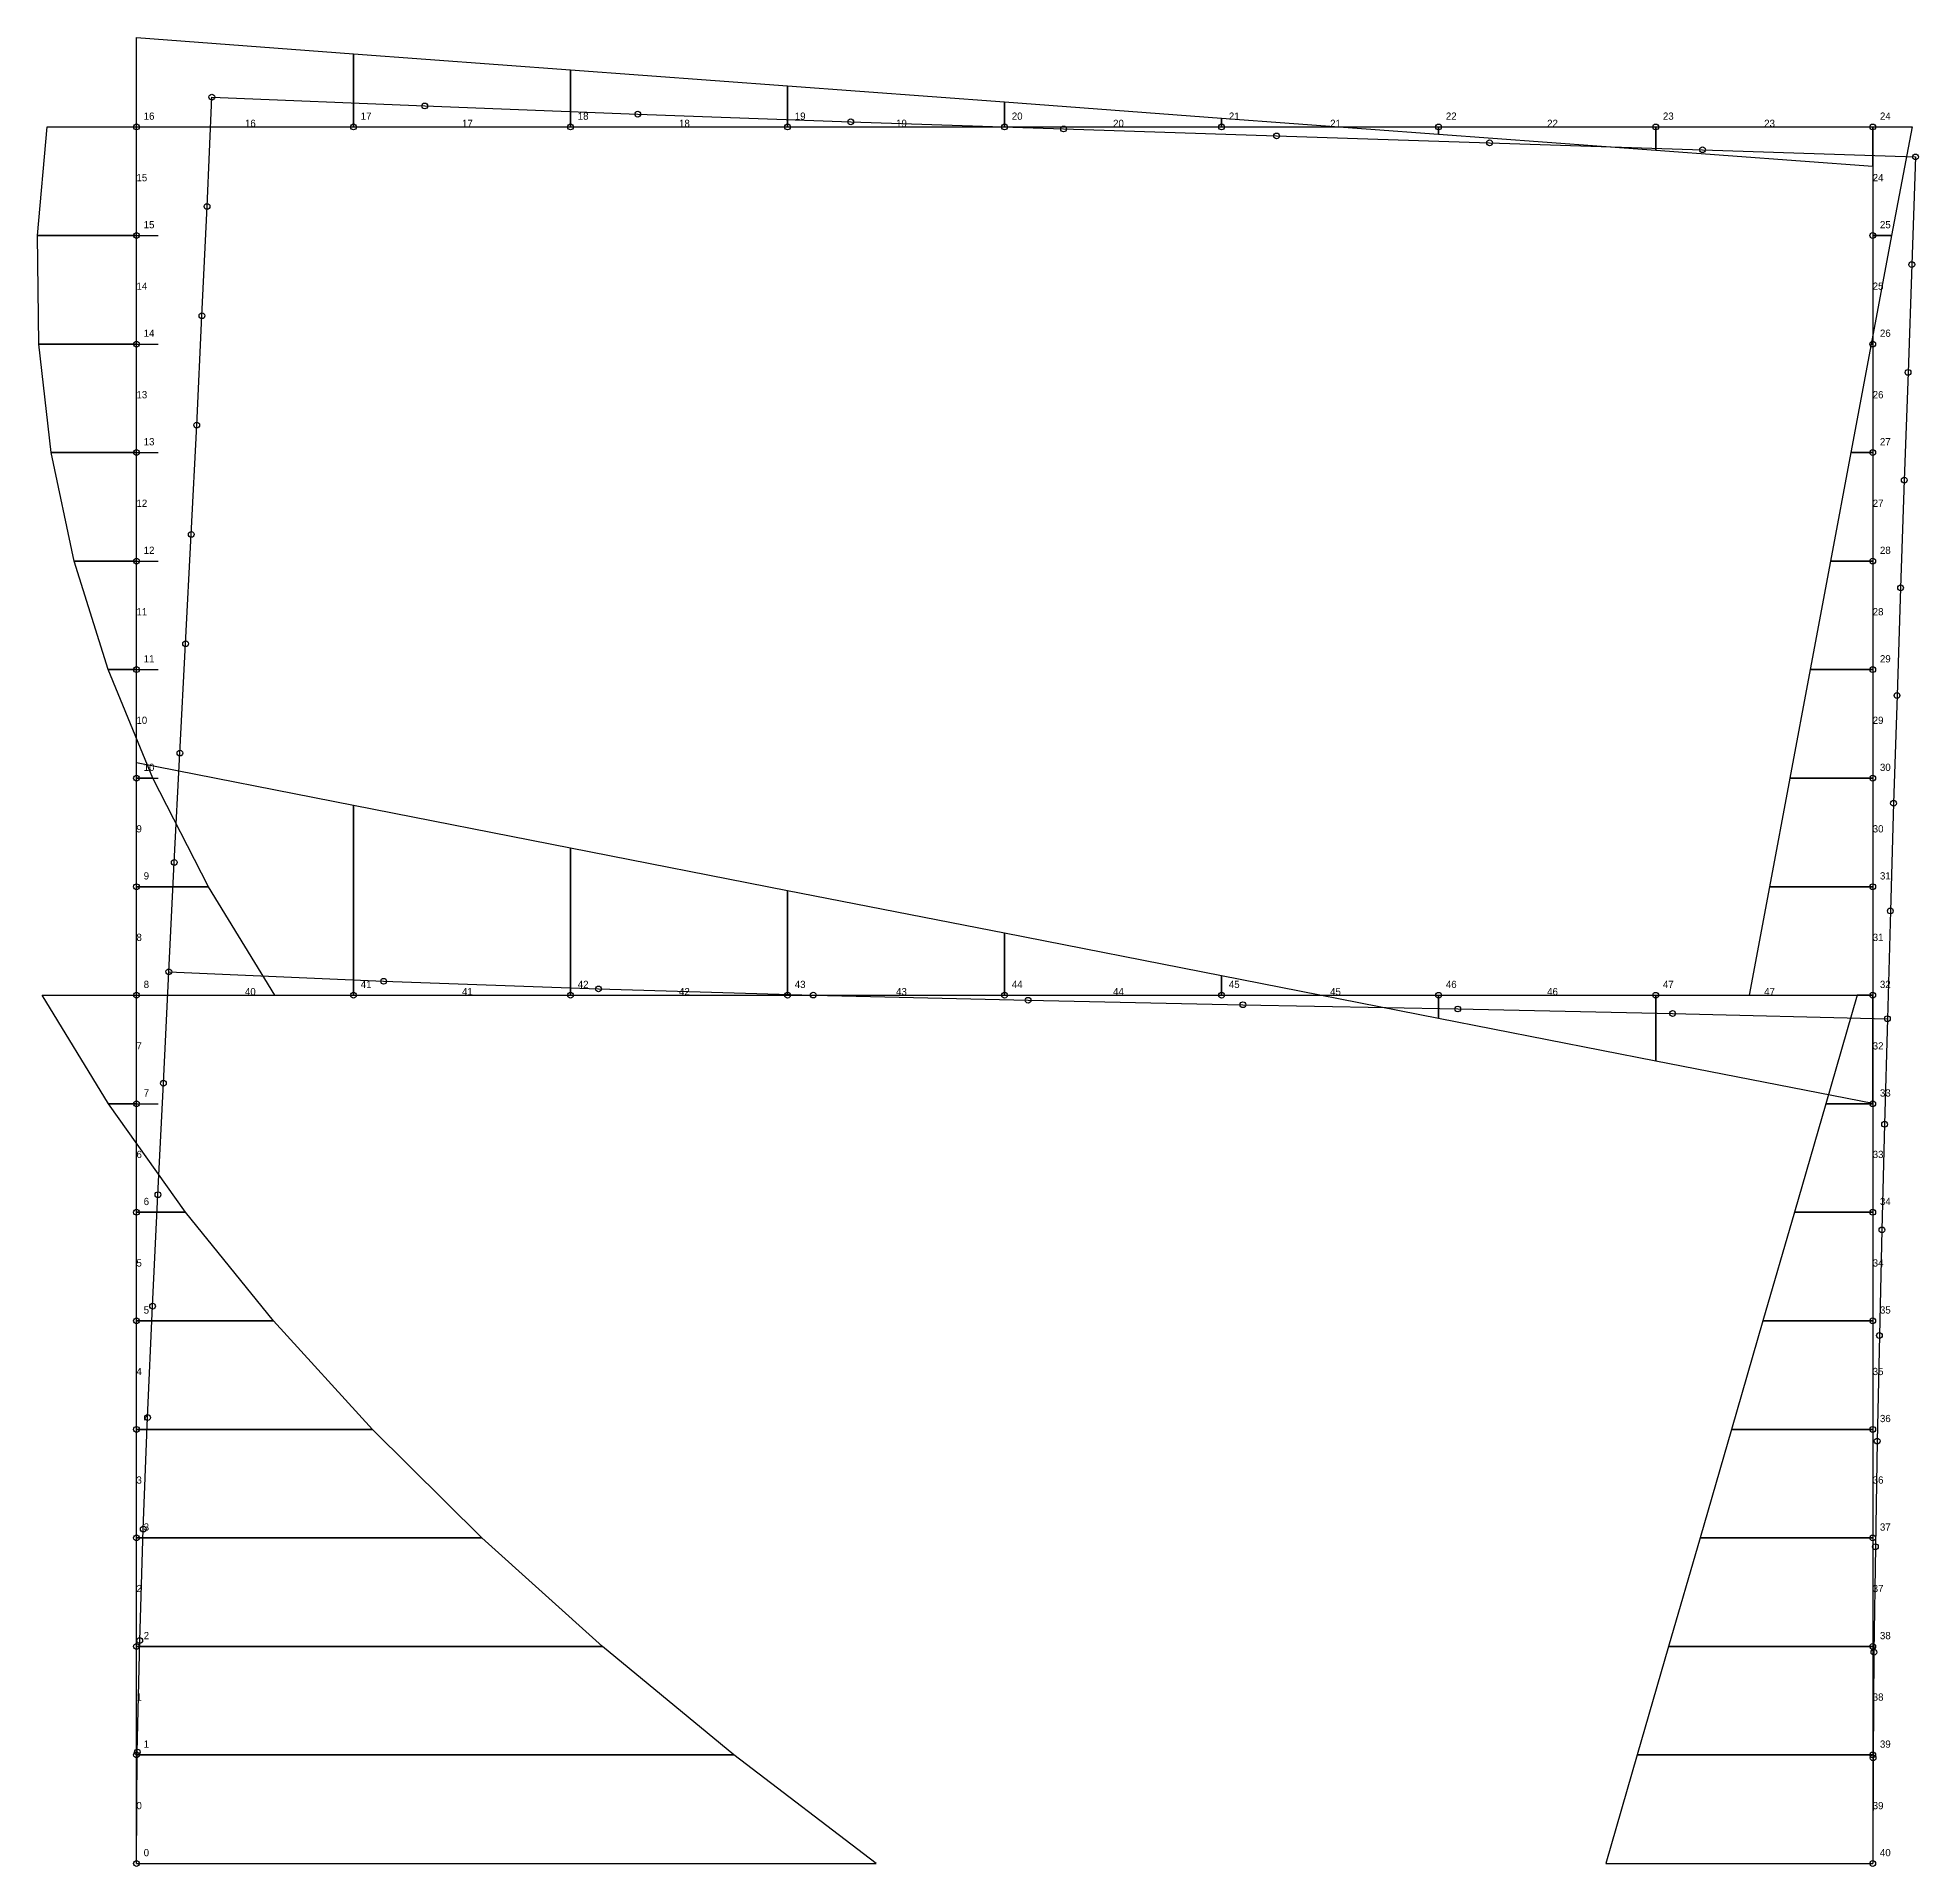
# Model space of a CAD drawing. Header units: metres. Extents: x -0.46 to 8.21, y -0.01 to 8.41.
import ezdxf

# ---------------------------------------------------------------- set-up
doc = ezdxf.new("R2010")
doc.units = ezdxf.units.M

msp = doc.modelspace()

# ---------------------------------------------------------------- linework, layer by layer
at = {"layer": 'BMD', "color": 4}
for p, q in [((0, 8), (0, 8.4117)), ((0, 8.4117), (1, 8.3376)), ((1, 8.3376), (1, 8)), ((1, 8), (1, 8.3376)), ((1, 8.3376), (2, 8.2635)), ((2, 8.2635), (2, 8)), ((2, 8), (2, 8.2635)), ((2, 8.2635), (3, 8.1894)), ((3, 8.1894), (3, 8)), ((3, 8), (3, 8.1894)), ((3, 8.1894), (4, 8.1153)), ((4, 8.1153), (4, 8)), ((4, 8), (4, 8.1153)), ((4, 8.1153), (5, 8.0412)), ((-0.4555, 7.5), (-0.4117, 8)), ((-0.4117, 8), (0, 8)), ((5, 8.0412), (5, 8)), ((5, 8), (5, 8.0412)), ((5, 8.0412), (6, 7.9671)), ((6, 7.9671), (6, 8)), ((6, 8), (6, 7.9671)), ((7, 7.893), (7, 8)), ((7, 8), (7, 7.893)), ((8, 7.8189), (8, 8)), ((8, 8), (8.1811, 8)), ((8.1811, 8), (8.0873, 7.5)), ((6, 7.9671), (7, 7.893)), ((7, 7.893), (8, 7.8189)), ((-0.4492, 7), (-0.4555, 7.5)), ((-0.4555, 7.5), (0, 7.5)), ((0, 7.5), (-0.4555, 7.5)), ((8.0873, 7.5), (7.9935, 7)), ((8.0873, 7.5), (8, 7.5)), ((8, 7.5), (8.0873, 7.5)), ((-0.393, 6.5), (-0.4492, 7)), ((-0.4492, 7), (0, 7)), ((0, 7), (-0.4492, 7)), ((7.9935, 7), (7.8997, 6.5)), ((7.9935, 7), (8, 7)), ((8, 7), (7.9935, 7)), ((-0.2868, 6), (-0.393, 6.5)), ((-0.393, 6.5), (0, 6.5)), ((0, 6.5), (-0.393, 6.5)), ((7.8997, 6.5), (7.806, 6)), ((7.8997, 6.5), (8, 6.5)), ((8, 6.5), (7.8997, 6.5)), ((-0.1306, 5.5), (-0.2868, 6)), ((-0.2868, 6), (0, 6)), ((0, 6), (-0.2868, 6)), ((7.806, 6), (7.7122, 5.5)), ((7.806, 6), (8, 6)), ((8, 6), (7.806, 6)), ((0.0757, 5), (-0.1306, 5.5)), ((-0.1306, 5.5), (0, 5.5)), ((0, 5.5), (-0.1306, 5.5)), ((7.7122, 5.5), (7.6184, 5)), ((7.7122, 5.5), (8, 5.5)), ((8, 5.5), (7.7122, 5.5)), ((0, 4), (0, 5.0719)), ((0, 5.0719), (1, 4.8757)), ((0.0757, 5), (0, 5)), ((0, 5), (0.0757, 5)), ((0.3319, 4.5), (0.0757, 5)), ((7.6184, 5), (7.5246, 4.5)), ((7.6184, 5), (8, 5)), ((8, 5), (7.6184, 5)), ((1, 4.8757), (1, 4)), ((1, 4), (1, 4.8757)), ((1, 4.8757), (2, 4.6794)), ((2, 4.6794), (2, 4)), ((2, 4), (2, 4.6794)), ((2, 4.6794), (3, 4.4832)), ((0.3319, 4.5), (0, 4.5)), ((0, 4.5), (0.3319, 4.5)), ((0.6381, 4), (0.3319, 4.5)), ((3, 4.4832), (3, 4)), ((3, 4), (3, 4.4832)), ((3, 4.4832), (4, 4.287)), ((7.5246, 4.5), (7.4309, 4)), ((7.5246, 4.5), (8, 4.5)), ((8, 4.5), (7.5246, 4.5)), ((4, 4.287), (4, 4)), ((4, 4), (4, 4.287)), ((4, 4.287), (5, 4.0907)), ((5, 4.0907), (5, 4)), ((5, 4), (5, 4.0907)), ((5, 4.0907), (6, 3.8945)), ((-0.1286, 3.5), (-0.4338, 4)), ((-0.4338, 4), (0, 4)), ((0, 4), (0.6381, 4)), ((6, 3.8945), (6, 4)), ((6, 4), (6, 3.8945)), ((7, 3.6983), (7, 4)), ((7, 4), (7, 3.6983)), ((7.4309, 4), (8, 4)), ((7.9288, 4), (7.784, 3.5)), ((8, 4), (7.9288, 4)), ((8, 3.502), (8, 4)), ((6, 3.8945), (7, 3.6983)), ((7, 3.6983), (8, 3.502)), ((0.2266, 3), (-0.1286, 3.5)), ((-0.1286, 3.5), (0, 3.5)), ((0, 3.5), (-0.1286, 3.5)), ((7.784, 3.5), (7.6392, 3)), ((7.784, 3.5), (8, 3.5)), ((8, 3.5), (7.784, 3.5)), ((0.2266, 3), (0, 3)), ((0, 3), (0.2266, 3)), ((0.6317, 2.5), (0.2266, 3)), ((7.6392, 3), (7.4943, 2.5)), ((7.6392, 3), (8, 3)), ((8, 3), (7.6392, 3)), ((0.6317, 2.5), (0, 2.5)), ((0, 2.5), (0.6317, 2.5)), ((1.0869, 2), (0.6317, 2.5)), ((7.4943, 2.5), (7.3495, 2)), ((7.4943, 2.5), (8, 2.5)), ((8, 2.5), (7.4943, 2.5)), ((1.0869, 2), (0, 2)), ((0, 2), (1.0869, 2)), ((1.5921, 1.5), (1.0869, 2)), ((7.3495, 2), (7.2047, 1.5)), ((7.3495, 2), (8, 2)), ((8, 2), (7.3495, 2)), ((1.5921, 1.5), (0, 1.5)), ((0, 1.5), (1.5921, 1.5)), ((2.1473, 1), (1.5921, 1.5)), ((7.2047, 1.5), (7.0598, 1)), ((7.2047, 1.5), (8, 1.5)), ((8, 1.5), (7.2047, 1.5)), ((2.1473, 1), (0, 1)), ((0, 1), (2.1473, 1)), ((2.7524, 0.5), (2.1473, 1)), ((7.0598, 1), (6.915, 0.5)), ((7.0598, 1), (8, 1)), ((8, 1), (7.0598, 1)), ((2.7524, 0.5), (0, 0.5)), ((0, 0.5), (2.7524, 0.5)), ((3.4076, 0), (2.7524, 0.5)), ((6.915, 0.5), (6.7702, 0)), ((6.915, 0.5), (8, 0.5)), ((8, 0.5), (6.915, 0.5)), ((0, 0), (3.4076, 0)), ((6.7702, 0), (8, 0))]:
    msp.add_line(p, q, dxfattribs=at)
at = {"layer": 'Deflected', "color": 1}
for p, q in [((0.3251, 7.6341), (0.3471, 8.1378)), ((0.3471, 8.1378), (1.3284, 8.0967)), ((1.3284, 8.0967), (2.3096, 8.059)), ((2.3096, 8.059), (3.2909, 8.0239)), ((3.2909, 8.0239), (4.2721, 7.9908)), ((4.2721, 7.9908), (5.2534, 7.9588)), ((5.2534, 7.9588), (6.2346, 7.9272)), ((6.2346, 7.9272), (7.2158, 7.8952)), ((7.2158, 7.8952), (8.1971, 7.8622)), ((8.1971, 7.8622), (8.18, 7.3659)), ((0.3019, 7.1304), (0.3251, 7.6341)), ((8.18, 7.3659), (8.1627, 6.8696)), ((0.2777, 6.6266), (0.3019, 7.1304)), ((8.1627, 6.8696), (8.1454, 6.3734)), ((0.2525, 6.123), (0.2777, 6.6266)), ((8.1454, 6.3734), (8.1284, 5.877)), ((0.2266, 5.6192), (0.2525, 6.123)), ((8.1284, 5.877), (8.1119, 5.3808)), ((0.2003, 5.1155), (0.2266, 5.6192)), ((8.1119, 5.3808), (8.096, 4.8845)), ((0.1743, 4.6118), (0.2003, 5.1155)), ((8.096, 4.8845), (8.0812, 4.3882)), ((0.1492, 4.1081), (0.1743, 4.6118)), ((8.0812, 4.3882), (8.0675, 3.8919)), ((0.1243, 3.5946), (0.1492, 4.1081)), ((0.1492, 4.1081), (1.139, 4.0642)), ((1.139, 4.0642), (2.1288, 4.029)), ((2.1288, 4.029), (3.1185, 4.0006)), ((3.1185, 4.0006), (4.1083, 3.977)), ((4.1083, 3.977), (5.0981, 3.9564)), ((5.0981, 3.9564), (6.0879, 3.9366)), ((6.0879, 3.9366), (7.0777, 3.9157)), ((7.0777, 3.9157), (8.0675, 3.8919)), ((8.0675, 3.8919), (8.0546, 3.4054)), ((0.0991, 3.0811), (0.1243, 3.5946)), ((8.0546, 3.4054), (8.0423, 2.9189)), ((0.0744, 2.5676), (0.0991, 3.0811)), ((8.0423, 2.9189), (8.0309, 2.4324)), ((0.0514, 2.0541), (0.0744, 2.5676)), ((8.0309, 2.4324), (8.0207, 1.9459)), ((0.0312, 1.5406), (0.0514, 2.0541)), ((8.0207, 1.9459), (8.0122, 1.4594)), ((0.0149, 1.027), (0.0312, 1.5406)), ((8.0122, 1.4594), (8.0057, 0.973)), ((0.004, 0.5135), (0.0149, 1.027)), ((8.0057, 0.973), (8.0015, 0.4865)), ((0, 0), (0.004, 0.5135)), ((8.0015, 0.4865), (8, 0))]:
    msp.add_line(p, q, dxfattribs=at)
for centre in [(0.3471, 8.1378), (1.3284, 8.0967), (2.3096, 8.059), (3.2909, 8.0239), (4.2721, 7.9908), (5.2534, 7.9588), (6.2346, 7.9272), (7.2158, 7.8952), (8.1971, 7.8622), (0.3251, 7.6341), (8.18, 7.3659), (0.3019, 7.1304), (8.1627, 6.8696), (0.2777, 6.6266), (8.1454, 6.3734), (0.2525, 6.123), (8.1284, 5.877), (0.2266, 5.6192), (8.1119, 5.3808), (0.2003, 5.1155), (8.096, 4.8845), (0.1743, 4.6118), (8.0812, 4.3882), (0.1492, 4.1081), (1.139, 4.0642), (2.1288, 4.029), (3.1185, 4.0006), (4.1083, 3.977), (5.0981, 3.9564), (6.0879, 3.9366), (7.0777, 3.9157), (8.0675, 3.8919), (0.1243, 3.5946), (8.0546, 3.4054), (0.0991, 3.0811), (8.0423, 2.9189), (0.0744, 2.5676), (8.0309, 2.4324), (0.0514, 2.0541), (8.0207, 1.9459), (0.0312, 1.5406), (8.0122, 1.4594), (0.0149, 1.027), (8.0057, 0.973), (0.004, 0.5135), (8.0015, 0.4865), (0, 0), (8, 0)]:
    msp.add_circle(centre, 0.0133, dxfattribs=at)
at = {"layer": 'Information', "color": 1}
for p, q in [((0, 8), (0.1, 8)), ((0, 7.5), (0.1, 7.5)), ((0, 7), (0.1, 7)), ((0, 6.5), (0.1, 6.5)), ((0, 6), (0.1, 6)), ((0, 5.5), (0.1, 5.5)), ((0, 5), (0.1, 5)), ((0, 4.5), (0.1, 4.5)), ((0, 4), (0.1, 4)), ((0, 3.5), (0.1, 3.5)), ((0, 3), (0.1, 3)), ((0, 2.5), (0.1, 2.5)), ((0, 2), (0.1, 2)), ((0, 1.5), (0.1, 1.5)), ((0, 1), (0.1, 1)), ((0, 0.5), (0.1, 0.5))]:
    msp.add_line(p, q, dxfattribs=at)
at = {"layer": 'Undeflected', "color": 0}
for p, q in [((0, 7.5), (0, 8)), ((0, 8), (1, 8)), ((1, 8), (2, 8)), ((2, 8), (3, 8)), ((3, 8), (4, 8)), ((4, 8), (5, 8)), ((5, 8), (6, 8)), ((6, 8), (7, 8)), ((7, 8), (8, 8)), ((8, 8), (8, 7.5)), ((0, 7), (0, 7.5)), ((8, 7.5), (8, 7)), ((0, 6.5), (0, 7)), ((8, 7), (8, 6.5)), ((0, 6), (0, 6.5)), ((8, 6.5), (8, 6)), ((0, 5.5), (0, 6)), ((8, 6), (8, 5.5)), ((0, 5), (0, 5.5)), ((8, 5.5), (8, 5)), ((0, 4.5), (0, 5)), ((8, 5), (8, 4.5)), ((0, 4), (0, 4.5)), ((8, 4.5), (8, 4)), ((0, 3.5), (0, 4)), ((0, 4), (1, 4)), ((1, 4), (2, 4)), ((2, 4), (3, 4)), ((3, 4), (4, 4)), ((4, 4), (5, 4)), ((5, 4), (6, 4)), ((6, 4), (7, 4)), ((7, 4), (8, 4)), ((8, 4), (8, 3.5)), ((0, 3), (0, 3.5)), ((8, 3.5), (8, 3)), ((0, 2.5), (0, 3)), ((8, 3), (8, 2.5)), ((0, 2), (0, 2.5)), ((8, 2.5), (8, 2)), ((0, 1.5), (0, 2)), ((8, 2), (8, 1.5)), ((0, 1), (0, 1.5)), ((8, 1.5), (8, 1)), ((0, 0.5), (0, 1)), ((8, 1), (8, 0.5)), ((0, 0), (0, 0.5)), ((8, 0.5), (8, 0))]:
    msp.add_line(p, q, dxfattribs=at)
for centre in [(0, 8), (1, 8), (2, 8), (3, 8), (4, 8), (5, 8), (6, 8), (7, 8), (8, 8), (0, 7.5), (8, 7.5), (0, 7), (8, 7), (0, 6.5), (8, 6.5), (0, 6), (8, 6), (0, 5.5), (8, 5.5), (0, 5), (8, 5), (0, 4.5), (8, 4.5), (0, 4), (1, 4), (2, 4), (3, 4), (4, 4), (5, 4), (6, 4), (7, 4), (8, 4), (0, 3.5), (8, 3.5), (0, 3), (8, 3), (0, 2.5), (8, 2.5), (0, 2), (8, 2), (0, 1.5), (8, 1.5), (0, 1), (8, 1), (0, 0.5), (8, 0.5), (0, 0), (8, 0)]:
    msp.add_circle(centre, 0.0133, dxfattribs=at)

# ---------------------------------------------------------------- texts
at = {"layer": 'Information', "color": 5}
for s, height, p in [('16', 0.03333, (0.0333, 8.0333)), ('17', 0.03333, (1.0333, 8.0333)), ('18', 0.03333, (2.0333, 8.0333)), ('19', 0.03333, (3.0333, 8.0333)), ('20', 0.03333, (4.0333, 8.0333)), ('21', 0.03333, (5.0333, 8.0333)), ('22', 0.03333, (6.0333, 8.0333)), ('23', 0.03333, (7.0333, 8.0333)), ('24', 0.03333, (8.0333, 8.0333)), ('15', 0.03333, (0.0333, 7.5333)), ('25', 0.03333, (8.0333, 7.5333)), ('14', 0.03333, (0.0333, 7.0333)), ('26', 0.03333, (8.0333, 7.0333)), ('13', 0.03333, (0.0333, 6.5333)), ('27', 0.03333, (8.0333, 6.5333)), ('12', 0.03333, (0.0333, 6.0333)), ('28', 0.03333, (8.0333, 6.0333)), ('11', 0.03333, (0.0333, 5.5333)), ('29', 0.03333, (8.0333, 5.5333)), ('10', 0.03333, (0.0333, 5.0333)), ('30', 0.03333, (8.0333, 5.0333)), ('9', 0.0333, (0.0333, 4.5333)), ('31', 0.03333, (8.0333, 4.5333)), ('8', 0.0333, (0.0333, 4.0333)), ('41', 0.03333, (1.0333, 4.0333)), ('42', 0.03333, (2.0333, 4.0333)), ('43', 0.03333, (3.0333, 4.0333)), ('44', 0.03333, (4.0333, 4.0333)), ('45', 0.03333, (5.0333, 4.0333)), ('46', 0.03333, (6.0333, 4.0333)), ('47', 0.03333, (7.0333, 4.0333)), ('32', 0.03333, (8.0333, 4.0333)), ('7', 0.0333, (0.0333, 3.5333)), ('33', 0.03333, (8.0333, 3.5333)), ('6', 0.0333, (0.0333, 3.0333)), ('34', 0.03333, (8.0333, 3.0333)), ('5', 0.0333, (0.0333, 2.5333)), ('35', 0.03333, (8.0333, 2.5333)), ('4', 0.0333, (0.0333, 2.0333)), ('36', 0.03333, (8.0333, 2.0333)), ('3', 0.0333, (0.0333, 1.5333)), ('37', 0.03333, (8.0333, 1.5333)), ('2', 0.0333, (0.0333, 1.0333)), ('38', 0.03333, (8.0333, 1.0333)), ('1', 0.0333, (0.0333, 0.5333)), ('39', 0.03333, (8.0333, 0.5333)), ('0', 0.0333, (0.0333, 0.0333)), ('40', 0.03333, (8.0333, 0.0333))]:
    msp.add_text(s, height=height, dxfattribs=at).set_placement(p)
at = {"layer": 'Information', "color": 0}
for s, height, p in [('16', 0.03333, (0.5, 8)), ('17', 0.03333, (1.5, 8)), ('18', 0.03333, (2.5, 8)), ('19', 0.03333, (3.5, 8)), ('20', 0.03333, (4.5, 8)), ('21', 0.03333, (5.5, 8)), ('22', 0.03333, (6.5, 8)), ('23', 0.03333, (7.5, 8)), ('15', 0.03333, (0, 7.75)), ('24', 0.03333, (8, 7.75)), ('14', 0.03333, (0, 7.25)), ('25', 0.03333, (8, 7.25)), ('13', 0.03333, (0, 6.75)), ('26', 0.03333, (8, 6.75)), ('12', 0.03333, (0, 6.25)), ('27', 0.03333, (8, 6.25)), ('11', 0.03333, (0, 5.75)), ('28', 0.03333, (8, 5.75)), ('10', 0.03333, (0, 5.25)), ('29', 0.03333, (8, 5.25)), ('9', 0.0333, (0, 4.75)), ('30', 0.03333, (8, 4.75)), ('8', 0.0333, (0, 4.25)), ('31', 0.03333, (8, 4.25)), ('40', 0.03333, (0.5, 4)), ('41', 0.03333, (1.5, 4)), ('42', 0.03333, (2.5, 4)), ('43', 0.03333, (3.5, 4)), ('44', 0.03333, (4.5, 4)), ('45', 0.03333, (5.5, 4)), ('46', 0.03333, (6.5, 4)), ('47', 0.03333, (7.5, 4)), ('7', 0.0333, (0, 3.75)), ('32', 0.03333, (8, 3.75)), ('6', 0.0333, (0, 3.25)), ('33', 0.03333, (8, 3.25)), ('5', 0.0333, (0, 2.75)), ('34', 0.03333, (8, 2.75)), ('4', 0.0333, (0, 2.25)), ('35', 0.03333, (8, 2.25)), ('3', 0.0333, (0, 1.75)), ('36', 0.03333, (8, 1.75)), ('2', 0.0333, (0, 1.25)), ('37', 0.03333, (8, 1.25)), ('1', 0.0333, (0, 0.75)), ('38', 0.03333, (8, 0.75)), ('0', 0.0333, (0, 0.25)), ('39', 0.03333, (8, 0.25))]:
    msp.add_text(s, height=height, dxfattribs=at).set_placement(p)

doc.saveas('drawing.dxf')
